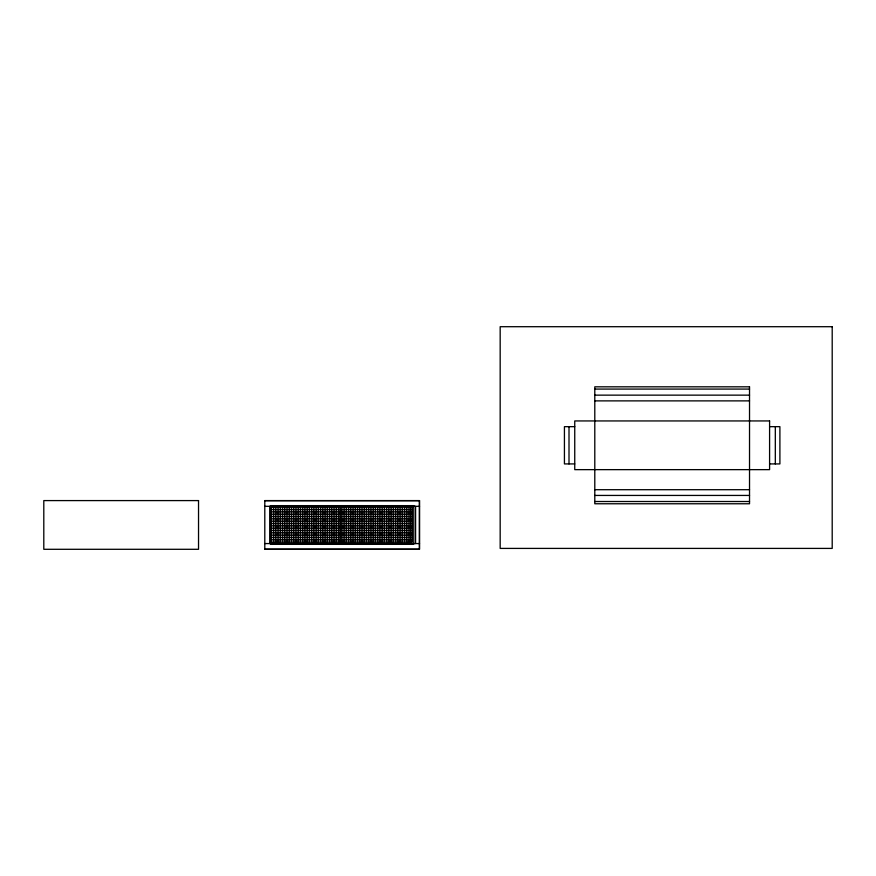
<?xml version="1.0" encoding="UTF-8"?>
<svg xmlns="http://www.w3.org/2000/svg" width="876" height="876" viewBox="0 0 876 876"><rect width="100%" height="100%" fill="white"/><g stroke="black" fill="none" stroke-linecap="round" stroke-linejoin="round"><path stroke-width="1.31" d="M594.793 389.075L749.528 389.075M594.793 395.142L749.528 395.142M594.793 400.88L749.528 400.88M574.744 426.667L564.429 426.667L564.429 463.919L574.744 463.919M769.588 426.667L779.903 426.667L779.903 463.919L769.588 463.919M594.793 489.706L749.528 489.706M594.793 495.433L749.528 495.433M264.913 500.7L419.407 500.7L419.407 549.186L264.913 549.186M594.793 501.51L749.528 501.51M264.793 506.317L419.527 506.317M270.52 506.547L279.115 506.547M405.194 506.547L413.79 506.547M271.352 509.547L412.366 509.547M271.352 511.869L412.366 511.869M271.352 514.201L412.366 514.201M271.352 516.522L412.366 516.522M271.352 518.855L412.366 518.855M271.352 521.187L412.366 521.187M271.352 523.509L412.366 523.509M271.352 525.841L412.366 525.841M271.352 528.162L412.366 528.162M271.352 530.484L412.366 530.484M271.352 532.805L412.366 532.805M271.352 535.137L412.366 535.137M271.352 537.47L412.366 537.47M271.352 539.802L412.366 539.802M270.52 543.339L279.115 543.339M264.793 543.569L419.527 543.569M775.315 426.667L775.315 463.919M569.006 426.667L569.006 463.919M415.585 506.317L415.585 543.569M410.691 507.138L410.691 542.135M409.015 507.138L409.015 542.135M406.771 507.138L406.771 542.135M404.537 507.138L404.537 542.135M402.292 507.138L402.292 542.135M400.058 507.138L400.058 542.135M397.824 507.138L397.824 542.135M395.58 507.138L395.58 542.135M393.346 507.138L393.346 542.135M391.101 507.138L391.101 542.135M388.867 507.138L388.867 542.135M386.623 507.138L386.623 542.135M384.389 507.138L384.389 542.135M382.144 507.138L382.144 542.135M379.91 507.138L379.91 542.135M377.676 507.138L377.676 542.135M375.432 507.138L375.432 542.135M373.198 507.138L373.198 542.135M370.953 507.138L370.953 542.135M368.719 507.138L368.719 542.135M366.475 507.138L366.475 542.135M364.241 507.138L364.241 542.135M362.007 507.138L362.007 542.135M359.762 507.138L359.762 542.135M357.528 507.138L357.528 542.135M355.284 507.138L355.284 542.135M353.05 507.138L353.05 542.135M350.805 507.138L350.805 542.135M348.571 507.138L348.571 542.135M346.327 507.138L346.327 542.135M344.093 507.138L344.093 542.135M341.859 507.138L341.859 542.135M340.184 507.138L340.184 542.135M338.508 507.138L338.508 542.135M336.264 507.138L336.264 542.135M334.03 507.138L334.03 542.135M331.785 507.138L331.785 542.135M329.551 507.138L329.551 542.135M327.317 507.138L327.317 542.135M325.073 507.138L325.073 542.135M322.839 507.138L322.839 542.135M320.594 507.138L320.594 542.135M318.36 507.138L318.36 542.135M316.116 507.138L316.116 542.135M313.882 507.138L313.882 542.135M311.648 507.138L311.648 542.135M309.403 507.138L309.403 542.135M307.169 507.138L307.169 542.135M304.925 507.138L304.925 542.135M302.691 507.138L302.691 542.135M300.446 507.138L300.446 542.135M298.212 507.138L298.212 542.135M295.968 507.138L295.968 542.135M293.734 507.138L293.734 542.135M291.5 507.138L291.5 542.135M289.255 507.138L289.255 542.135M287.021 507.138L287.021 542.135M284.777 507.138L284.777 542.135M282.543 507.138L282.543 542.135M280.298 507.138L280.298 542.135M278.064 507.138L278.064 542.135M275.83 507.138L275.83 542.135M273.586 507.138L273.586 542.135M269.852 506.317L269.852 543.569M832.2 326.704L500.174 326.704L500.174 548.409L832.2 548.409L832.2 326.704M749.528 386.82L594.793 386.82L594.793 503.766L749.528 503.766L749.528 386.82M769.588 420.94L574.744 420.94L574.744 469.645L769.588 469.645L769.588 420.94M198.534 500.59L43.8 500.59L43.8 549.296L198.534 549.296L198.534 500.59M419.527 500.59L264.793 500.59L264.793 549.296L419.527 549.296L419.527 500.59M413.79 505.638L270.509 505.638L270.52 544.248L413.79 544.248L413.79 505.638M412.366 507.138L271.352 507.138L271.352 542.135L412.366 542.135L412.366 507.138"/></g></svg>
